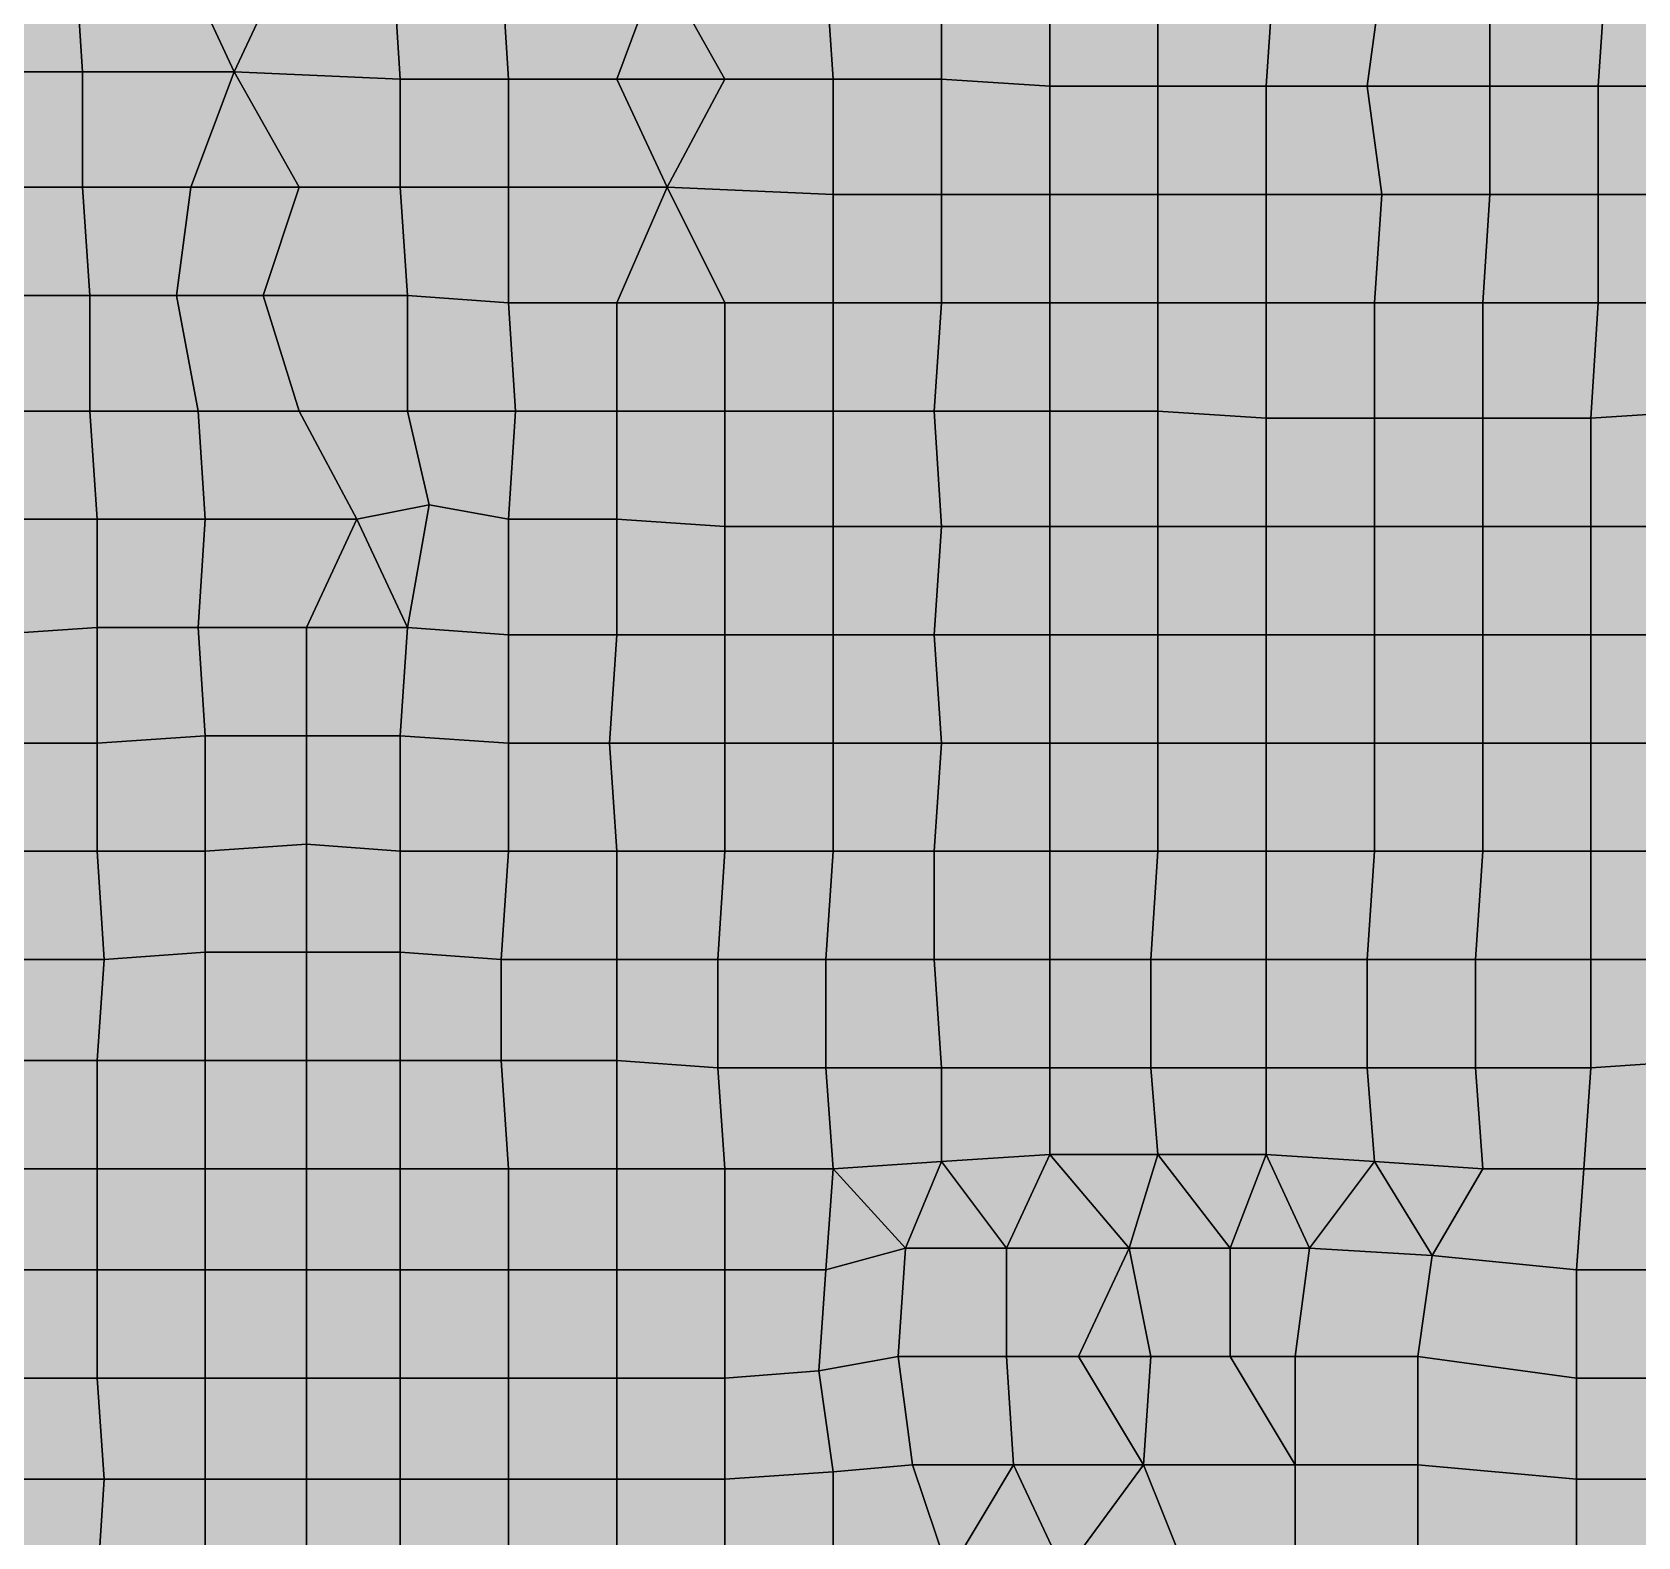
# Model space of a CAD drawing. Header units: metres. Extents: x -7480 to 79269, y -9100 to 45880.
# Drawn here: x 33660 to 38110, y 32180 to 36350 of the extents above; entities that cross this region are included whole.
import ezdxf

# ---------------------------------------------------------------- set-up
doc = ezdxf.new("R2010")
doc.units = ezdxf.units.M
for name, color, linetype in [('COLOR_1', 1, 'Continuous'), ('COLOR_181', 181, 'Continuous'), ('COLOR_3', 3, 'Continuous'), ('COLOR_5', 5, 'Continuous'), ('COLOR_6', 6, 'Continuous')]:
    doc.layers.add(name, color=color, linetype=linetype)

msp = doc.modelspace()

# ---------------------------------------------------------------- hatches: boundary and pattern name
at = {"layer": 'COLOR_1'}
for points in [[(33540, 33780), (33860, 33780), (33840, 34080), (33560, 34080)], [(35560, 33780), (35860, 33780), (35880, 34080), (35580, 34080)], [(35860, 33780), (36160, 33780), (36160, 34080), (35880, 34080)], [(36160, 33780), (36480, 33780), (36480, 34080), (36160, 34080)], [(36480, 33780), (36760, 33780), (36780, 34080), (36480, 34080)], [(36760, 33780), (37080, 33780), (37080, 34080), (36780, 34080)], [(37080, 33780), (37360, 33780), (37380, 34080), (37080, 34080)], [(37360, 33780), (37660, 33780), (37680, 34080), (37380, 34080)], [(37660, 33780), (37980, 33780), (37980, 34080), (37680, 34080)], [(37980, 33780), (38280, 33780), (38280, 34080), (37980, 34080)], [(35280, 33500), (35560, 33480), (35560, 33780), (35280, 33780)], [(36480, 33480), (36760, 33480), (36760, 33780), (36480, 33780)], [(36760, 33480), (37080, 33480), (37080, 33780), (36760, 33780)], [(37080, 33480), (37360, 33480), (37360, 33780), (37080, 33780)], [(37660, 33480), (37980, 33480), (37980, 33780), (37660, 33780)], [(37980, 33480), (38280, 33500), (38280, 33780), (37980, 33780)], [(35280, 33200), (35580, 33200), (35560, 33480), (35280, 33500)], [(35560, 33480), (35580, 33200), (35880, 33200), (35860, 33480)], [(35860, 33480), (35880, 33200), (36180, 33220), (36180, 33480)], [(36180, 33220), (36480, 33240), (36480, 33480), (36180, 33480)], [(36480, 33240), (36780, 33240), (36760, 33480), (36480, 33480)], [(36760, 33480), (36780, 33240), (37080, 33240), (37080, 33480)], [(37080, 33240), (37380, 33220), (37360, 33480), (37080, 33480)], [(37360, 33480), (37380, 33220), (37680, 33200), (37660, 33480)], [(37660, 33480), (37680, 33200), (37960, 33200), (37980, 33480)], [(37960, 33200), (38280, 33200), (38280, 33500), (37980, 33480)], [(35280, 32920), (35580, 32920), (35580, 33200), (35280, 33200)], [(35580, 32920), (35860, 32920), (35880, 33200), (35580, 33200)], [(35860, 32920), (36080, 32980), (35880, 33200)], [(35880, 33200), (36080, 32980), (36180, 33220)], [(36080, 32980), (36360, 32980), (36180, 33220)], [(37080, 33240), (37200, 32980), (37380, 33220)], [(37380, 33220), (37540, 32960), (37680, 33200)], [(37540, 32960), (37940, 32920), (37960, 33200), (37680, 33200)], [(37940, 32920), (38280, 32920), (38280, 33200), (37960, 33200)], [(35280, 32620), (35580, 32620), (35580, 32920), (35280, 32920)], [(35580, 32620), (35840, 32640), (35860, 32920), (35580, 32920)], [(35840, 32640), (35880, 32360), (36100, 32380), (36060, 32680)], [(36060, 32680), (36100, 32380), (36380, 32380), (36360, 32680)], [(35280, 32340), (35580, 32340), (35580, 32620), (35280, 32620)], [(35580, 32340), (35880, 32360), (35840, 32640), (35580, 32620)], [(37940, 32340), (38280, 32340), (38280, 32620), (37940, 32620)], [(35580, 32040), (35880, 32060), (35880, 32360), (35580, 32340)], [(35880, 32060), (36200, 32080), (36100, 32380), (35880, 32360)], [(36100, 32380), (36200, 32080), (36380, 32380)], [(36200, 32080), (36520, 32080), (36380, 32380)], [(37500, 32080), (37940, 32060), (37940, 32340), (37500, 32380)], [(35280, 32040), (35580, 32040), (35580, 32340), (35280, 32340)], [(37940, 32060), (38280, 32040), (38280, 32340), (37940, 32340)]]:
    msp.add_hatch(color=256, dxfattribs=at).paths.add_polyline_path(points)
at = {"layer": 'COLOR_181'}
for points in [[(33480, 36540), (33500, 36240), (33800, 36240), (33780, 36540)], [(33780, 36540), (33800, 36240), (34220, 36240), (34080, 36540)], [(34080, 36540), (34220, 36240), (34360, 36540)], [(34220, 36240), (34680, 36220), (34660, 36540), (34360, 36540)], [(34660, 36540), (34680, 36220), (34980, 36220), (34960, 36540)], [(34960, 36540), (34980, 36220), (35280, 36220), (35400, 36540)], [(35280, 36220), (35580, 36220), (35400, 36540)], [(35400, 36540), (35580, 36220), (35880, 36220), (35860, 36520)], [(35860, 36520), (35880, 36220), (36180, 36220), (36180, 36520)], [(36180, 36220), (36480, 36200), (36480, 36520), (36180, 36520)], [(36480, 36200), (36780, 36200), (36780, 36520), (36480, 36520)], [(36780, 36200), (37080, 36200), (37100, 36500), (36780, 36520)], [(37080, 36200), (37360, 36200), (37400, 36500), (37100, 36500)], [(37360, 36200), (37700, 36200), (37700, 36500), (37400, 36500)], [(37700, 36200), (38000, 36200), (38020, 36500), (37700, 36500)], [(38000, 36200), (38320, 36200), (38300, 36500), (38020, 36500)], [(33500, 35920), (33800, 35920), (33800, 36240), (33500, 36240)], [(33800, 35920), (34100, 35920), (34220, 36240), (33800, 36240)], [(34100, 35920), (34400, 35920), (34220, 36240)], [(34220, 36240), (34400, 35920), (34680, 35920), (34680, 36220)], [(34680, 35920), (34980, 35920), (34980, 36220), (34680, 36220)], [(34980, 35920), (35420, 35920), (35280, 36220), (34980, 36220)], [(35280, 36220), (35420, 35920), (35580, 36220)], [(35420, 35920), (35880, 35900), (35880, 36220), (35580, 36220)], [(35880, 35900), (36180, 35900), (36180, 36220), (35880, 36220)], [(36180, 35900), (36480, 35900), (36480, 36200), (36180, 36220)], [(36480, 35900), (36780, 35900), (36780, 36200), (36480, 36200)], [(36780, 35900), (37080, 35900), (37080, 36200), (36780, 36200)], [(37080, 35900), (37400, 35900), (37360, 36200), (37080, 36200)], [(37360, 36200), (37400, 35900), (37700, 35900), (37700, 36200)], [(37700, 35900), (38000, 35900), (38000, 36200), (37700, 36200)], [(38000, 35900), (38300, 35900), (38320, 36200), (38000, 36200)], [(33500, 35920), (33520, 35620), (33820, 35620), (33800, 35920)], [(33800, 35920), (33820, 35620), (34060, 35620), (34100, 35920)], [(34060, 35620), (34300, 35620), (34400, 35920), (34100, 35920)], [(34300, 35620), (34700, 35620), (34680, 35920), (34400, 35920)], [(34680, 35920), (34700, 35620), (34980, 35600), (34980, 35920)], [(34980, 35600), (35280, 35600), (35420, 35920), (34980, 35920)], [(35280, 35600), (35580, 35600), (35420, 35920)], [(35420, 35920), (35580, 35600), (35880, 35600), (35880, 35900)], [(35880, 35600), (36180, 35600), (36180, 35900), (35880, 35900)], [(36180, 35600), (36480, 35600), (36480, 35900), (36180, 35900)], [(36480, 35600), (36780, 35600), (36780, 35900), (36480, 35900)], [(36780, 35600), (37080, 35600), (37080, 35900), (36780, 35900)], [(37080, 35600), (37380, 35600), (37400, 35900), (37080, 35900)], [(37380, 35600), (37680, 35600), (37700, 35900), (37400, 35900)], [(37680, 35600), (38000, 35600), (38000, 35900), (37700, 35900)], [(38000, 35600), (38300, 35600), (38300, 35900), (38000, 35900)], [(33520, 35300), (33820, 35300), (33820, 35620), (33520, 35620)], [(33820, 35300), (34120, 35300), (34060, 35620), (33820, 35620)], [(34060, 35620), (34120, 35300), (34400, 35300), (34300, 35620)], [(34300, 35620), (34400, 35300), (34700, 35300), (34700, 35620)], [(34700, 35300), (35000, 35300), (34980, 35600), (34700, 35620)], [(34980, 35600), (35000, 35300), (35280, 35300), (35280, 35600)], [(35280, 35300), (35580, 35300), (35580, 35600), (35280, 35600)], [(35580, 35300), (35880, 35300), (35880, 35600), (35580, 35600)], [(35880, 35300), (36160, 35300), (36180, 35600), (35880, 35600)], [(36160, 35300), (36480, 35300), (36480, 35600), (36180, 35600)], [(36480, 35300), (36780, 35300), (36780, 35600), (36480, 35600)], [(36780, 35300), (37080, 35280), (37080, 35600), (36780, 35600)], [(37080, 35280), (37380, 35280), (37380, 35600), (37080, 35600)], [(37380, 35280), (37680, 35280), (37680, 35600), (37380, 35600)], [(37680, 35280), (37980, 35280), (38000, 35600), (37680, 35600)], [(37980, 35280), (38280, 35300), (38300, 35600), (38000, 35600)], [(33520, 35300), (33540, 35000), (33840, 35000), (33820, 35300)], [(33820, 35300), (33840, 35000), (34140, 35000), (34120, 35300)], [(34120, 35300), (34140, 35000), (34560, 35000), (34400, 35300)], [(34400, 35300), (34560, 35000), (34760, 35040), (34700, 35300)], [(34700, 35300), (34760, 35040), (34980, 35000), (35000, 35300)], [(34980, 35000), (35280, 35000), (35280, 35300), (35000, 35300)], [(35280, 35000), (35580, 34980), (35580, 35300), (35280, 35300)], [(35580, 34980), (35880, 34980), (35880, 35300), (35580, 35300)], [(35880, 34980), (36180, 34980), (36160, 35300), (35880, 35300)], [(36160, 35300), (36180, 34980), (36480, 34980), (36480, 35300)], [(36480, 34980), (36780, 34980), (36780, 35300), (36480, 35300)], [(36780, 34980), (37080, 34980), (37080, 35280), (36780, 35300)], [(37980, 34980), (38280, 34980), (38280, 35300), (37980, 35280)], [(37080, 34980), (37380, 34980), (37380, 35280), (37080, 35280)], [(37380, 34980), (37680, 34980), (37680, 35280), (37380, 35280)], [(37680, 34980), (37980, 34980), (37980, 35280), (37680, 35280)], [(34560, 35000), (34700, 34700), (34760, 35040)], [(34700, 34700), (34980, 34680), (34980, 35000), (34760, 35040)], [(33540, 34680), (33840, 34700), (33840, 35000), (33540, 35000)], [(33840, 34700), (34120, 34700), (34140, 35000), (33840, 35000)], [(34120, 34700), (34420, 34700), (34560, 35000), (34140, 35000)], [(34420, 34700), (34700, 34700), (34560, 35000)], [(34980, 34680), (35280, 34680), (35280, 35000), (34980, 35000)], [(35280, 34680), (35580, 34680), (35580, 34980), (35280, 35000)], [(35580, 34680), (35880, 34680), (35880, 34980), (35580, 34980)], [(35880, 34680), (36160, 34680), (36180, 34980), (35880, 34980)], [(36160, 34680), (36480, 34680), (36480, 34980), (36180, 34980)], [(36480, 34680), (36780, 34680), (36780, 34980), (36480, 34980)], [(36780, 34680), (37080, 34680), (37080, 34980), (36780, 34980)], [(37080, 34680), (37380, 34680), (37380, 34980), (37080, 34980)], [(37380, 34680), (37680, 34680), (37680, 34980), (37380, 34980)], [(37680, 34680), (37980, 34680), (37980, 34980), (37680, 34980)], [(37980, 34680), (38280, 34680), (38280, 34980), (37980, 34980)], [(33540, 34380), (33840, 34380), (33840, 34700), (33540, 34680)], [(33840, 34380), (34140, 34400), (34120, 34700), (33840, 34700)], [(34120, 34700), (34140, 34400), (34420, 34400), (34420, 34700)], [(34420, 34400), (34680, 34400), (34700, 34700), (34420, 34700)], [(34680, 34400), (34980, 34380), (34980, 34680), (34700, 34700)], [(34980, 34380), (35260, 34380), (35280, 34680), (34980, 34680)], [(35260, 34380), (35580, 34380), (35580, 34680), (35280, 34680)], [(35580, 34380), (35880, 34380), (35880, 34680), (35580, 34680)], [(35880, 34380), (36180, 34380), (36160, 34680), (35880, 34680)], [(36160, 34680), (36180, 34380), (36480, 34380), (36480, 34680)], [(36480, 34380), (36780, 34380), (36780, 34680), (36480, 34680)], [(36780, 34380), (37080, 34380), (37080, 34680), (36780, 34680)], [(37080, 34380), (37380, 34380), (37380, 34680), (37080, 34680)], [(37380, 34380), (37680, 34380), (37680, 34680), (37380, 34680)], [(37680, 34380), (37980, 34380), (37980, 34680), (37680, 34680)], [(37980, 34380), (38280, 34380), (38280, 34680), (37980, 34680)], [(33840, 34080), (34140, 34080), (34140, 34400), (33840, 34380)], [(34140, 34080), (34420, 34100), (34420, 34400), (34140, 34400)], [(34420, 34100), (34680, 34080), (34680, 34400), (34420, 34400)], [(34680, 34080), (34980, 34080), (34980, 34380), (34680, 34400)], [(33540, 34380), (33560, 34080), (33840, 34080), (33840, 34380)], [(34980, 34080), (35280, 34080), (35260, 34380), (34980, 34380)], [(35260, 34380), (35280, 34080), (35580, 34080), (35580, 34380)], [(35580, 34080), (35880, 34080), (35880, 34380), (35580, 34380)], [(35880, 34080), (36160, 34080), (36180, 34380), (35880, 34380)], [(36160, 34080), (36480, 34080), (36480, 34380), (36180, 34380)], [(36480, 34080), (36780, 34080), (36780, 34380), (36480, 34380)], [(36780, 34080), (37080, 34080), (37080, 34380), (36780, 34380)], [(37080, 34080), (37380, 34080), (37380, 34380), (37080, 34380)], [(37380, 34080), (37680, 34080), (37680, 34380), (37380, 34380)], [(37680, 34080), (37980, 34080), (37980, 34380), (37680, 34380)], [(37980, 34080), (38280, 34080), (38280, 34380), (37980, 34380)], [(34140, 33800), (34420, 33800), (34420, 34100), (34140, 34080)], [(34420, 33800), (34680, 33800), (34680, 34080), (34420, 34100)], [(33840, 34080), (33860, 33780), (34140, 33800), (34140, 34080)], [(34680, 33800), (34960, 33780), (34980, 34080), (34680, 34080)], [(34960, 33780), (35280, 33780), (35280, 34080), (34980, 34080)], [(35280, 33780), (35560, 33780), (35580, 34080), (35280, 34080)], [(33540, 33500), (33840, 33500), (33860, 33780), (33540, 33780)], [(33840, 33500), (34140, 33500), (34140, 33800), (33860, 33780)], [(34140, 33500), (34420, 33500), (34420, 33800), (34140, 33800)], [(34420, 33500), (34680, 33500), (34680, 33800), (34420, 33800)], [(34680, 33500), (34960, 33500), (34960, 33780), (34680, 33800)], [(34960, 33500), (35280, 33500), (35280, 33780), (34960, 33780)], [(35560, 33480), (35860, 33480), (35860, 33780), (35560, 33780)], [(35860, 33480), (36180, 33480), (36160, 33780), (35860, 33780)], [(36160, 33780), (36180, 33480), (36480, 33480), (36480, 33780)], [(37360, 33480), (37660, 33480), (37660, 33780), (37360, 33780)], [(33540, 33200), (33840, 33200), (33840, 33500), (33540, 33500)], [(33840, 33200), (34140, 33200), (34140, 33500), (33840, 33500)], [(34140, 33200), (34420, 33200), (34420, 33500), (34140, 33500)], [(34420, 33200), (34680, 33200), (34680, 33500), (34420, 33500)], [(34680, 33200), (34980, 33200), (34960, 33500), (34680, 33500)], [(34960, 33500), (34980, 33200), (35280, 33200), (35280, 33500)], [(33540, 32920), (33840, 32920), (33840, 33200), (33540, 33200)], [(33840, 32920), (34140, 32920), (34140, 33200), (33840, 33200)], [(34140, 32920), (34420, 32920), (34420, 33200), (34140, 33200)], [(34420, 32920), (34680, 32920), (34680, 33200), (34420, 33200)], [(34680, 32920), (34980, 32920), (34980, 33200), (34680, 33200)], [(34980, 32920), (35280, 32920), (35280, 33200), (34980, 33200)], [(33540, 32620), (33840, 32620), (33840, 32920), (33540, 32920)], [(33840, 32620), (34140, 32620), (34140, 32920), (33840, 32920)], [(34140, 32620), (34420, 32620), (34420, 32920), (34140, 32920)], [(34420, 32620), (34680, 32620), (34680, 32920), (34420, 32920)], [(34680, 32620), (34980, 32620), (34980, 32920), (34680, 32920)], [(34980, 32620), (35280, 32620), (35280, 32920), (34980, 32920)], [(33540, 32340), (33860, 32340), (33840, 32620), (33540, 32620)], [(33840, 32620), (33860, 32340), (34140, 32340), (34140, 32620)], [(34140, 32340), (34420, 32340), (34420, 32620), (34140, 32620)], [(34420, 32340), (34680, 32340), (34680, 32620), (34420, 32620)], [(34680, 32340), (34980, 32340), (34980, 32620), (34680, 32620)], [(34980, 32340), (35280, 32340), (35280, 32620), (34980, 32620)], [(33540, 32040), (33840, 32040), (33860, 32340), (33540, 32340)], [(33840, 32040), (34140, 32040), (34140, 32340), (33860, 32340)], [(34140, 32040), (34420, 32040), (34420, 32340), (34140, 32340)], [(34420, 32040), (34680, 32040), (34680, 32340), (34420, 32340)], [(34680, 32040), (34980, 32040), (34980, 32340), (34680, 32340)], [(34980, 32040), (35280, 32040), (35280, 32340), (34980, 32340)]]:
    msp.add_hatch(color=256, dxfattribs=at).paths.add_polyline_path(points)
at = {"layer": 'COLOR_3'}
for points in [[(36180, 33220), (36360, 32980), (36480, 33240)], [(36360, 32980), (36700, 32980), (36480, 33240)], [(36480, 33240), (36700, 32980), (36780, 33240)], [(36700, 32980), (36980, 32980), (36780, 33240)], [(36780, 33240), (36980, 32980), (37080, 33240)], [(36980, 32980), (37200, 32980), (37080, 33240)], [(37200, 32980), (37540, 32960), (37380, 33220)], [(35840, 32640), (36060, 32680), (36080, 32980), (35860, 32920)], [(37500, 32680), (37940, 32620), (37940, 32920), (37540, 32960)], [(37940, 32620), (38280, 32620), (38280, 32920), (37940, 32920)], [(36360, 32680), (36380, 32380), (36740, 32380), (36560, 32680)], [(37160, 32380), (37500, 32380), (37500, 32680), (37160, 32680)], [(37500, 32380), (37940, 32340), (37940, 32620), (37500, 32680)], [(36380, 32380), (36520, 32080), (36740, 32380)], [(36520, 32080), (36860, 32080), (36740, 32380)], [(36740, 32380), (36860, 32080), (37160, 32080), (37160, 32380)], [(37160, 32080), (37500, 32080), (37500, 32380), (37160, 32380)]]:
    msp.add_hatch(color=256, dxfattribs=at).paths.add_polyline_path(points)
at = {"layer": 'COLOR_5'}
for points in [[(36060, 32680), (36360, 32680), (36360, 32980), (36080, 32980)], [(36360, 32680), (36560, 32680), (36700, 32980), (36360, 32980)], [(36560, 32680), (36760, 32680), (36700, 32980)], [(36700, 32980), (36760, 32680), (36980, 32680), (36980, 32980)], [(36980, 32680), (37160, 32680), (37200, 32980), (36980, 32980)], [(37160, 32680), (37500, 32680), (37540, 32960), (37200, 32980)], [(36560, 32680), (36740, 32380), (36760, 32680)], [(36740, 32380), (37160, 32380), (36980, 32680), (36760, 32680)]]:
    msp.add_hatch(color=256, dxfattribs=at).paths.add_polyline_path(points)
at = {"layer": 'COLOR_6'}
msp.add_hatch(color=256, dxfattribs=at).paths.add_polyline_path([(36980, 32680), (37160, 32380), (37160, 32680)])

# ---------------------------------------------------------------- linework, layer by layer
at = {"layer": 'COLOR_1'}
for points in [[(33540, 33780), (33860, 33780), (33840, 34080), (33560, 34080)], [(35560, 33780), (35860, 33780), (35880, 34080), (35580, 34080)], [(35860, 33780), (36160, 33780), (36160, 34080), (35880, 34080)], [(36160, 33780), (36480, 33780), (36480, 34080), (36160, 34080)], [(36480, 33780), (36760, 33780), (36780, 34080), (36480, 34080)], [(36760, 33780), (37080, 33780), (37080, 34080), (36780, 34080)], [(37080, 33780), (37360, 33780), (37380, 34080), (37080, 34080)], [(37360, 33780), (37660, 33780), (37680, 34080), (37380, 34080)], [(37660, 33780), (37980, 33780), (37980, 34080), (37680, 34080)], [(37980, 33780), (38280, 33780), (38280, 34080), (37980, 34080)], [(35280, 33500), (35560, 33480), (35560, 33780), (35280, 33780)], [(36480, 33480), (36760, 33480), (36760, 33780), (36480, 33780)], [(36760, 33480), (37080, 33480), (37080, 33780), (36760, 33780)], [(37080, 33480), (37360, 33480), (37360, 33780), (37080, 33780)], [(37660, 33480), (37980, 33480), (37980, 33780), (37660, 33780)], [(37980, 33480), (38280, 33500), (38280, 33780), (37980, 33780)], [(35280, 33200), (35580, 33200), (35560, 33480), (35280, 33500)], [(35560, 33480), (35580, 33200), (35880, 33200), (35860, 33480)], [(35860, 33480), (35880, 33200), (36180, 33220), (36180, 33480)], [(36180, 33220), (36480, 33240), (36480, 33480), (36180, 33480)], [(36480, 33240), (36780, 33240), (36760, 33480), (36480, 33480)], [(36760, 33480), (36780, 33240), (37080, 33240), (37080, 33480)], [(37080, 33240), (37380, 33220), (37360, 33480), (37080, 33480)], [(37360, 33480), (37380, 33220), (37680, 33200), (37660, 33480)], [(37660, 33480), (37680, 33200), (37960, 33200), (37980, 33480)], [(37960, 33200), (38280, 33200), (38280, 33500), (37980, 33480)], [(35280, 32920), (35580, 32920), (35580, 33200), (35280, 33200)], [(35580, 32920), (35860, 32920), (35880, 33200), (35580, 33200)], [(35860, 32920), (36080, 32980), (35880, 33200)], [(35880, 33200), (36080, 32980), (36180, 33220)], [(36080, 32980), (36360, 32980), (36180, 33220)], [(37080, 33240), (37200, 32980), (37380, 33220)], [(37380, 33220), (37540, 32960), (37680, 33200)], [(37540, 32960), (37940, 32920), (37960, 33200), (37680, 33200)], [(37940, 32920), (38280, 32920), (38280, 33200), (37960, 33200)], [(35280, 32620), (35580, 32620), (35580, 32920), (35280, 32920)], [(35580, 32620), (35840, 32640), (35860, 32920), (35580, 32920)], [(35840, 32640), (35880, 32360), (36100, 32380), (36060, 32680)], [(36060, 32680), (36100, 32380), (36380, 32380), (36360, 32680)], [(35280, 32340), (35580, 32340), (35580, 32620), (35280, 32620)], [(35580, 32340), (35880, 32360), (35840, 32640), (35580, 32620)], [(37940, 32340), (38280, 32340), (38280, 32620), (37940, 32620)], [(35580, 32040), (35880, 32060), (35880, 32360), (35580, 32340)], [(35880, 32060), (36200, 32080), (36100, 32380), (35880, 32360)], [(36100, 32380), (36200, 32080), (36380, 32380)], [(36200, 32080), (36520, 32080), (36380, 32380)], [(37500, 32080), (37940, 32060), (37940, 32340), (37500, 32380)], [(35280, 32040), (35580, 32040), (35580, 32340), (35280, 32340)], [(37940, 32060), (38280, 32040), (38280, 32340), (37940, 32340)]]:
    msp.add_lwpolyline(points, close=True, dxfattribs=at)
at = {"layer": 'COLOR_181'}
for points in [[(33480, 36540), (33500, 36240), (33800, 36240), (33780, 36540)], [(33780, 36540), (33800, 36240), (34220, 36240), (34080, 36540)], [(34080, 36540), (34220, 36240), (34360, 36540)], [(34220, 36240), (34680, 36220), (34660, 36540), (34360, 36540)], [(34660, 36540), (34680, 36220), (34980, 36220), (34960, 36540)], [(34960, 36540), (34980, 36220), (35280, 36220), (35400, 36540)], [(35280, 36220), (35580, 36220), (35400, 36540)], [(35400, 36540), (35580, 36220), (35880, 36220), (35860, 36520)], [(35860, 36520), (35880, 36220), (36180, 36220), (36180, 36520)], [(36180, 36220), (36480, 36200), (36480, 36520), (36180, 36520)], [(36480, 36200), (36780, 36200), (36780, 36520), (36480, 36520)], [(36780, 36200), (37080, 36200), (37100, 36500), (36780, 36520)], [(37080, 36200), (37360, 36200), (37400, 36500), (37100, 36500)], [(37360, 36200), (37700, 36200), (37700, 36500), (37400, 36500)], [(37700, 36200), (38000, 36200), (38020, 36500), (37700, 36500)], [(38000, 36200), (38320, 36200), (38300, 36500), (38020, 36500)], [(33500, 35920), (33800, 35920), (33800, 36240), (33500, 36240)], [(33800, 35920), (34100, 35920), (34220, 36240), (33800, 36240)], [(34100, 35920), (34400, 35920), (34220, 36240)], [(34220, 36240), (34400, 35920), (34680, 35920), (34680, 36220)], [(34680, 35920), (34980, 35920), (34980, 36220), (34680, 36220)], [(34980, 35920), (35420, 35920), (35280, 36220), (34980, 36220)], [(35280, 36220), (35420, 35920), (35580, 36220)], [(35420, 35920), (35880, 35900), (35880, 36220), (35580, 36220)], [(35880, 35900), (36180, 35900), (36180, 36220), (35880, 36220)], [(36180, 35900), (36480, 35900), (36480, 36200), (36180, 36220)], [(36480, 35900), (36780, 35900), (36780, 36200), (36480, 36200)], [(36780, 35900), (37080, 35900), (37080, 36200), (36780, 36200)], [(37080, 35900), (37400, 35900), (37360, 36200), (37080, 36200)], [(37360, 36200), (37400, 35900), (37700, 35900), (37700, 36200)], [(37700, 35900), (38000, 35900), (38000, 36200), (37700, 36200)], [(38000, 35900), (38300, 35900), (38320, 36200), (38000, 36200)], [(33500, 35920), (33520, 35620), (33820, 35620), (33800, 35920)], [(33800, 35920), (33820, 35620), (34060, 35620), (34100, 35920)], [(34060, 35620), (34300, 35620), (34400, 35920), (34100, 35920)], [(34300, 35620), (34700, 35620), (34680, 35920), (34400, 35920)], [(34680, 35920), (34700, 35620), (34980, 35600), (34980, 35920)], [(34980, 35600), (35280, 35600), (35420, 35920), (34980, 35920)], [(35280, 35600), (35580, 35600), (35420, 35920)], [(35420, 35920), (35580, 35600), (35880, 35600), (35880, 35900)], [(35880, 35600), (36180, 35600), (36180, 35900), (35880, 35900)], [(36180, 35600), (36480, 35600), (36480, 35900), (36180, 35900)], [(36480, 35600), (36780, 35600), (36780, 35900), (36480, 35900)], [(36780, 35600), (37080, 35600), (37080, 35900), (36780, 35900)], [(37080, 35600), (37380, 35600), (37400, 35900), (37080, 35900)], [(37380, 35600), (37680, 35600), (37700, 35900), (37400, 35900)], [(37680, 35600), (38000, 35600), (38000, 35900), (37700, 35900)], [(38000, 35600), (38300, 35600), (38300, 35900), (38000, 35900)], [(33520, 35300), (33820, 35300), (33820, 35620), (33520, 35620)], [(33820, 35300), (34120, 35300), (34060, 35620), (33820, 35620)], [(34060, 35620), (34120, 35300), (34400, 35300), (34300, 35620)], [(34300, 35620), (34400, 35300), (34700, 35300), (34700, 35620)], [(34700, 35300), (35000, 35300), (34980, 35600), (34700, 35620)], [(34980, 35600), (35000, 35300), (35280, 35300), (35280, 35600)], [(35280, 35300), (35580, 35300), (35580, 35600), (35280, 35600)], [(35580, 35300), (35880, 35300), (35880, 35600), (35580, 35600)], [(35880, 35300), (36160, 35300), (36180, 35600), (35880, 35600)], [(36160, 35300), (36480, 35300), (36480, 35600), (36180, 35600)], [(36480, 35300), (36780, 35300), (36780, 35600), (36480, 35600)], [(36780, 35300), (37080, 35280), (37080, 35600), (36780, 35600)], [(37080, 35280), (37380, 35280), (37380, 35600), (37080, 35600)], [(37380, 35280), (37680, 35280), (37680, 35600), (37380, 35600)], [(37680, 35280), (37980, 35280), (38000, 35600), (37680, 35600)], [(37980, 35280), (38280, 35300), (38300, 35600), (38000, 35600)], [(33520, 35300), (33540, 35000), (33840, 35000), (33820, 35300)], [(33820, 35300), (33840, 35000), (34140, 35000), (34120, 35300)], [(34120, 35300), (34140, 35000), (34560, 35000), (34400, 35300)], [(34400, 35300), (34560, 35000), (34760, 35040), (34700, 35300)], [(34700, 35300), (34760, 35040), (34980, 35000), (35000, 35300)], [(34980, 35000), (35280, 35000), (35280, 35300), (35000, 35300)], [(35280, 35000), (35580, 34980), (35580, 35300), (35280, 35300)], [(35580, 34980), (35880, 34980), (35880, 35300), (35580, 35300)], [(35880, 34980), (36180, 34980), (36160, 35300), (35880, 35300)], [(36160, 35300), (36180, 34980), (36480, 34980), (36480, 35300)], [(36480, 34980), (36780, 34980), (36780, 35300), (36480, 35300)], [(36780, 34980), (37080, 34980), (37080, 35280), (36780, 35300)], [(37980, 34980), (38280, 34980), (38280, 35300), (37980, 35280)], [(37080, 34980), (37380, 34980), (37380, 35280), (37080, 35280)], [(37380, 34980), (37680, 34980), (37680, 35280), (37380, 35280)], [(37680, 34980), (37980, 34980), (37980, 35280), (37680, 35280)], [(34560, 35000), (34700, 34700), (34760, 35040)], [(34700, 34700), (34980, 34680), (34980, 35000), (34760, 35040)], [(33540, 34680), (33840, 34700), (33840, 35000), (33540, 35000)], [(33840, 34700), (34120, 34700), (34140, 35000), (33840, 35000)], [(34120, 34700), (34420, 34700), (34560, 35000), (34140, 35000)], [(34420, 34700), (34700, 34700), (34560, 35000)], [(34980, 34680), (35280, 34680), (35280, 35000), (34980, 35000)], [(35280, 34680), (35580, 34680), (35580, 34980), (35280, 35000)], [(35580, 34680), (35880, 34680), (35880, 34980), (35580, 34980)], [(35880, 34680), (36160, 34680), (36180, 34980), (35880, 34980)], [(36160, 34680), (36480, 34680), (36480, 34980), (36180, 34980)], [(36480, 34680), (36780, 34680), (36780, 34980), (36480, 34980)], [(36780, 34680), (37080, 34680), (37080, 34980), (36780, 34980)], [(37080, 34680), (37380, 34680), (37380, 34980), (37080, 34980)], [(37380, 34680), (37680, 34680), (37680, 34980), (37380, 34980)], [(37680, 34680), (37980, 34680), (37980, 34980), (37680, 34980)], [(37980, 34680), (38280, 34680), (38280, 34980), (37980, 34980)], [(33540, 34380), (33840, 34380), (33840, 34700), (33540, 34680)], [(33840, 34380), (34140, 34400), (34120, 34700), (33840, 34700)], [(34120, 34700), (34140, 34400), (34420, 34400), (34420, 34700)], [(34420, 34400), (34680, 34400), (34700, 34700), (34420, 34700)], [(34680, 34400), (34980, 34380), (34980, 34680), (34700, 34700)], [(34980, 34380), (35260, 34380), (35280, 34680), (34980, 34680)], [(35260, 34380), (35580, 34380), (35580, 34680), (35280, 34680)], [(35580, 34380), (35880, 34380), (35880, 34680), (35580, 34680)], [(35880, 34380), (36180, 34380), (36160, 34680), (35880, 34680)], [(36160, 34680), (36180, 34380), (36480, 34380), (36480, 34680)], [(36480, 34380), (36780, 34380), (36780, 34680), (36480, 34680)], [(36780, 34380), (37080, 34380), (37080, 34680), (36780, 34680)], [(37080, 34380), (37380, 34380), (37380, 34680), (37080, 34680)], [(37380, 34380), (37680, 34380), (37680, 34680), (37380, 34680)], [(37680, 34380), (37980, 34380), (37980, 34680), (37680, 34680)], [(37980, 34380), (38280, 34380), (38280, 34680), (37980, 34680)], [(33840, 34080), (34140, 34080), (34140, 34400), (33840, 34380)], [(34140, 34080), (34420, 34100), (34420, 34400), (34140, 34400)], [(34420, 34100), (34680, 34080), (34680, 34400), (34420, 34400)], [(34680, 34080), (34980, 34080), (34980, 34380), (34680, 34400)], [(33540, 34380), (33560, 34080), (33840, 34080), (33840, 34380)], [(34980, 34080), (35280, 34080), (35260, 34380), (34980, 34380)], [(35260, 34380), (35280, 34080), (35580, 34080), (35580, 34380)], [(35580, 34080), (35880, 34080), (35880, 34380), (35580, 34380)], [(35880, 34080), (36160, 34080), (36180, 34380), (35880, 34380)], [(36160, 34080), (36480, 34080), (36480, 34380), (36180, 34380)], [(36480, 34080), (36780, 34080), (36780, 34380), (36480, 34380)], [(36780, 34080), (37080, 34080), (37080, 34380), (36780, 34380)], [(37080, 34080), (37380, 34080), (37380, 34380), (37080, 34380)], [(37380, 34080), (37680, 34080), (37680, 34380), (37380, 34380)], [(37680, 34080), (37980, 34080), (37980, 34380), (37680, 34380)], [(37980, 34080), (38280, 34080), (38280, 34380), (37980, 34380)], [(34140, 33800), (34420, 33800), (34420, 34100), (34140, 34080)], [(34420, 33800), (34680, 33800), (34680, 34080), (34420, 34100)], [(33840, 34080), (33860, 33780), (34140, 33800), (34140, 34080)], [(34680, 33800), (34960, 33780), (34980, 34080), (34680, 34080)], [(34960, 33780), (35280, 33780), (35280, 34080), (34980, 34080)], [(35280, 33780), (35560, 33780), (35580, 34080), (35280, 34080)], [(33540, 33500), (33840, 33500), (33860, 33780), (33540, 33780)], [(33840, 33500), (34140, 33500), (34140, 33800), (33860, 33780)], [(34140, 33500), (34420, 33500), (34420, 33800), (34140, 33800)], [(34420, 33500), (34680, 33500), (34680, 33800), (34420, 33800)], [(34680, 33500), (34960, 33500), (34960, 33780), (34680, 33800)], [(34960, 33500), (35280, 33500), (35280, 33780), (34960, 33780)], [(35560, 33480), (35860, 33480), (35860, 33780), (35560, 33780)], [(35860, 33480), (36180, 33480), (36160, 33780), (35860, 33780)], [(36160, 33780), (36180, 33480), (36480, 33480), (36480, 33780)], [(37360, 33480), (37660, 33480), (37660, 33780), (37360, 33780)], [(33540, 33200), (33840, 33200), (33840, 33500), (33540, 33500)], [(33840, 33200), (34140, 33200), (34140, 33500), (33840, 33500)], [(34140, 33200), (34420, 33200), (34420, 33500), (34140, 33500)], [(34420, 33200), (34680, 33200), (34680, 33500), (34420, 33500)], [(34680, 33200), (34980, 33200), (34960, 33500), (34680, 33500)], [(34960, 33500), (34980, 33200), (35280, 33200), (35280, 33500)], [(33540, 32920), (33840, 32920), (33840, 33200), (33540, 33200)], [(33840, 32920), (34140, 32920), (34140, 33200), (33840, 33200)], [(34140, 32920), (34420, 32920), (34420, 33200), (34140, 33200)], [(34420, 32920), (34680, 32920), (34680, 33200), (34420, 33200)], [(34680, 32920), (34980, 32920), (34980, 33200), (34680, 33200)], [(34980, 32920), (35280, 32920), (35280, 33200), (34980, 33200)], [(33540, 32620), (33840, 32620), (33840, 32920), (33540, 32920)], [(33840, 32620), (34140, 32620), (34140, 32920), (33840, 32920)], [(34140, 32620), (34420, 32620), (34420, 32920), (34140, 32920)], [(34420, 32620), (34680, 32620), (34680, 32920), (34420, 32920)], [(34680, 32620), (34980, 32620), (34980, 32920), (34680, 32920)], [(34980, 32620), (35280, 32620), (35280, 32920), (34980, 32920)], [(33540, 32340), (33860, 32340), (33840, 32620), (33540, 32620)], [(33840, 32620), (33860, 32340), (34140, 32340), (34140, 32620)], [(34140, 32340), (34420, 32340), (34420, 32620), (34140, 32620)], [(34420, 32340), (34680, 32340), (34680, 32620), (34420, 32620)], [(34680, 32340), (34980, 32340), (34980, 32620), (34680, 32620)], [(34980, 32340), (35280, 32340), (35280, 32620), (34980, 32620)], [(33540, 32040), (33840, 32040), (33860, 32340), (33540, 32340)], [(33840, 32040), (34140, 32040), (34140, 32340), (33860, 32340)], [(34140, 32040), (34420, 32040), (34420, 32340), (34140, 32340)], [(34420, 32040), (34680, 32040), (34680, 32340), (34420, 32340)], [(34680, 32040), (34980, 32040), (34980, 32340), (34680, 32340)], [(34980, 32040), (35280, 32040), (35280, 32340), (34980, 32340)]]:
    msp.add_lwpolyline(points, close=True, dxfattribs=at)
at = {"layer": 'COLOR_3'}
for points in [[(36180, 33220), (36360, 32980), (36480, 33240)], [(36360, 32980), (36700, 32980), (36480, 33240)], [(36480, 33240), (36700, 32980), (36780, 33240)], [(36700, 32980), (36980, 32980), (36780, 33240)], [(36780, 33240), (36980, 32980), (37080, 33240)], [(36980, 32980), (37200, 32980), (37080, 33240)], [(37200, 32980), (37540, 32960), (37380, 33220)], [(35840, 32640), (36060, 32680), (36080, 32980), (35860, 32920)], [(37500, 32680), (37940, 32620), (37940, 32920), (37540, 32960)], [(37940, 32620), (38280, 32620), (38280, 32920), (37940, 32920)], [(36360, 32680), (36380, 32380), (36740, 32380), (36560, 32680)], [(37160, 32380), (37500, 32380), (37500, 32680), (37160, 32680)], [(37500, 32380), (37940, 32340), (37940, 32620), (37500, 32680)], [(36380, 32380), (36520, 32080), (36740, 32380)], [(36520, 32080), (36860, 32080), (36740, 32380)], [(36740, 32380), (36860, 32080), (37160, 32080), (37160, 32380)], [(37160, 32080), (37500, 32080), (37500, 32380), (37160, 32380)]]:
    msp.add_lwpolyline(points, close=True, dxfattribs=at)
at = {"layer": 'COLOR_5'}
for points in [[(36060, 32680), (36360, 32680), (36360, 32980), (36080, 32980)], [(36360, 32680), (36560, 32680), (36700, 32980), (36360, 32980)], [(36560, 32680), (36760, 32680), (36700, 32980)], [(36700, 32980), (36760, 32680), (36980, 32680), (36980, 32980)], [(36980, 32680), (37160, 32680), (37200, 32980), (36980, 32980)], [(37160, 32680), (37500, 32680), (37540, 32960), (37200, 32980)], [(36560, 32680), (36740, 32380), (36760, 32680)], [(36740, 32380), (37160, 32380), (36980, 32680), (36760, 32680)]]:
    msp.add_lwpolyline(points, close=True, dxfattribs=at)
at = {"layer": 'COLOR_6'}
msp.add_lwpolyline([(36980, 32680), (37160, 32380), (37160, 32680)], close=True, dxfattribs=at)

doc.saveas('drawing.dxf')
